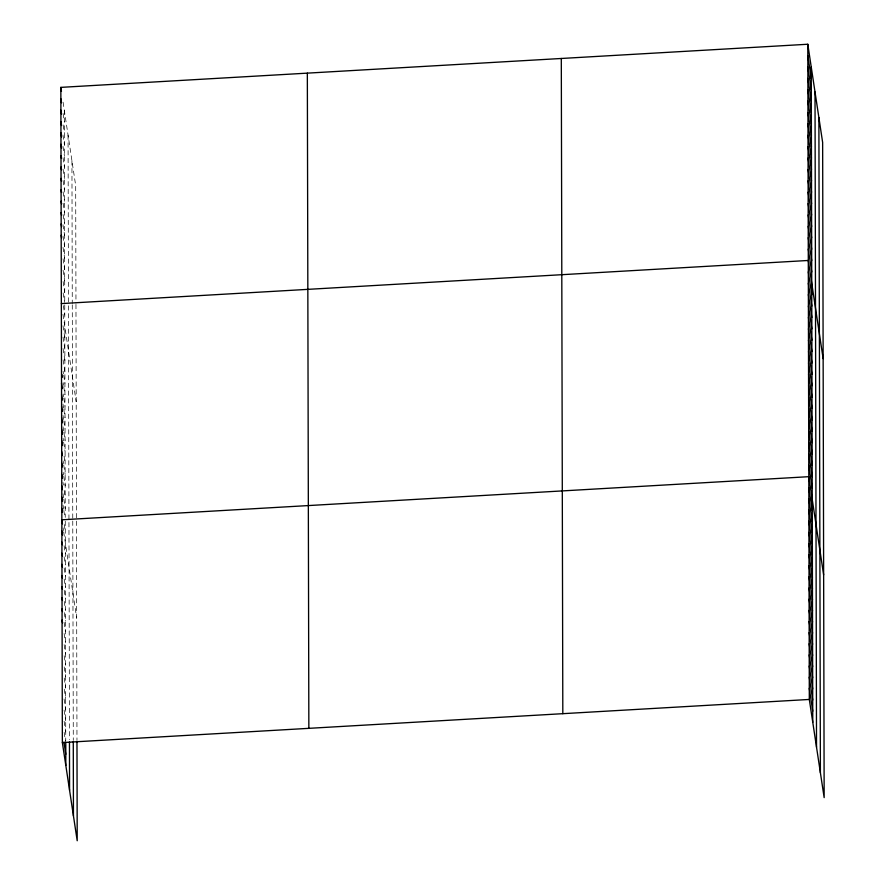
<?xml version="1.0" encoding="UTF-8"?>
<svg xmlns="http://www.w3.org/2000/svg" width="885" height="885" viewBox="0 0 885 885"><rect width="100%" height="100%" fill="white"/><g stroke="black" fill="none" stroke-linecap="round" stroke-linejoin="round"><path stroke-width="0.66" stroke-dasharray="4.42 3.32" d="M63.078 102.162L75.69 185.551L75.966 303.146M63.112 113.545L64.328 121.621M63.134 124.929L64.351 132.993M62.957 134.963L64.384 144.377M62.979 146.346L64.406 155.76M63.012 157.718L64.439 167.132M63.034 169.101L64.461 178.516M63.067 180.485L64.483 189.899M63.089 191.857L64.516 201.271M63.112 203.24L64.539 212.654M63.145 214.624L64.561 224.038M62.968 224.657L64.594 235.41M62.99 236.03L64.616 246.793M63.012 247.413L64.649 258.177M63.045 258.796L64.671 269.56M63.067 270.179L64.694 280.932M63.1 281.552L64.727 292.315M63.123 292.935L64.55 302.349M63.355 305.657L64.771 315.071M62.968 314.352L76.187 401.768M63.001 325.724L64.826 337.838M63.023 337.108L64.859 349.21M63.056 348.491L64.882 360.593M63.078 359.863L64.904 371.977M63.1 371.246L63.51 373.935M63.709 375.284L64.937 383.349M63.134 382.63L63.532 385.318M63.742 386.668L64.959 394.732M63.156 394.002L63.565 396.701M63.764 398.04L64.992 406.115M62.979 404.047L63.587 408.073M63.797 409.423L65.014 417.488M63.001 415.419L63.62 419.457M63.82 420.806L65.036 428.871M63.034 426.802L63.643 430.84M63.842 432.179L65.07 440.254M63.056 438.186L63.466 440.874M63.665 442.212L65.092 451.627M64.096 456.284L65.114 463.01M63.112 460.941L63.521 463.629M63.72 464.979L65.147 474.393M63.134 472.324L63.543 475.013M63.742 476.351L65.169 485.776M62.957 482.358L63.366 485.046M64.185 490.423L65.202 497.149M62.99 493.73L63.598 497.768M63.797 499.118L65.224 508.532M63.012 505.114L63.62 509.152M63.831 510.49L64.848 517.216M64.262 524.562L65.28 531.288M63.067 527.869L63.477 530.569M63.676 531.907L76.696 617.984M64.107 545.735L65.324 553.811M64.129 556.875L65.357 564.951M64.162 568.015L65.379 576.091M64.185 579.155L65.401 587.22M64.207 590.295L65.435 598.36M64.24 601.435L65.457 609.5M64.262 612.564L65.479 620.639M64.085 622.365L65.512 631.779M64.107 633.505L65.534 642.919M64.14 644.634L65.556 654.059M64.162 655.774L65.59 665.188M64.185 666.914L65.612 676.328M64.218 678.054L65.634 687.468M64.24 689.194L65.667 698.608M64.063 698.984L65.689 709.748M64.085 710.124L65.711 720.888M64.107 721.264L65.744 732.028M64.14 732.404L65.567 741.818M75.966 304.407L76.973 740.502M71.939 160.694L72.26 303.577M72.271 304.838L72.769 519.794M72.769 521.055L73.278 740.402M68.056 135.095L68.455 304.517M68.455 305.79L69.461 739.55M64.306 110.238L64.749 302.427M64.749 304.96L65.247 517.382M65.258 521.177L65.755 740.69"/><path stroke-width="1.33" d="M76.973 741.741L77.205 840.75L62.359 742.57L60.844 87.372L807.795 44.25L822.641 142.43L824.156 797.628L809.31 699.449L807.795 44.25M61.342 303.588L808.293 260.467L823.139 358.646M62.359 742.57L809.31 699.449M807.817 55.633L811.279 78.499M807.85 67.006L811.302 89.872M807.872 78.389L811.335 101.255M807.894 89.772L811.357 112.638M807.928 101.144L811.379 124.011M807.95 112.528L811.412 135.394M807.972 123.911L811.434 146.777M808.005 135.283L811.456 158.149M808.027 146.667L811.49 169.533M808.06 158.05L811.512 180.916M808.082 169.433L811.545 192.288M808.105 180.805L811.567 203.672M808.138 192.189L811.589 215.055M808.16 203.572L811.622 226.438M808.182 214.944L811.645 237.811M808.215 226.328L811.667 249.194M808.237 237.711L811.7 260.577M808.27 249.083L811.722 271.949M808.315 271.85L811.777 294.716M808.348 283.222L811.799 306.088M808.37 294.605L811.833 317.472M808.403 305.989L811.855 328.855M808.425 317.361L811.877 340.227M808.447 328.744L811.91 351.61M808.481 340.128L811.932 362.994M808.503 351.5L811.965 374.366M808.525 362.883L811.987 385.749M808.558 374.266L812.01 397.133M808.58 385.639L812.043 408.505M808.613 397.022L812.065 419.888M808.636 408.405L812.098 431.272M808.658 419.789L812.12 442.655M808.691 431.161L812.142 454.027M808.713 442.544L812.176 465.41M808.735 453.928L812.198 476.794M808.768 465.3L812.22 488.166M823.636 574.863L808.79 476.683L61.839 519.805L62.459 523.843M808.824 487.823L812.275 510.689M808.846 498.963L812.297 521.829M808.868 510.103L812.33 532.969M808.89 521.232L812.353 544.098M808.923 532.372L812.375 555.238M808.945 543.512L812.408 566.378M808.967 554.652L812.43 577.518M809.001 565.792L812.452 588.658M809.023 576.931L812.485 599.798M809.045 588.071L812.507 610.938M809.078 599.2L812.53 622.067M809.1 610.34L812.563 633.206M809.122 621.48L812.585 644.346M809.156 632.62L812.607 655.486M809.178 643.76L812.64 666.626M809.2 654.9L812.662 677.766M809.233 666.04L812.684 688.906M809.255 677.169L812.718 700.035M809.277 688.309L812.74 711.175M60.844 87.372L61.452 91.409M60.866 98.755L61.485 102.782M60.899 110.127L61.508 114.165M60.921 121.51L61.53 125.548M60.954 132.894L61.563 136.921M60.976 144.266L61.585 148.304M60.999 155.649L61.408 158.338M61.032 167.033L61.441 169.721M61.054 178.405L61.463 181.104M61.076 189.788L61.485 192.476M61.109 201.172L61.519 203.86M61.131 212.555L61.541 215.243M61.165 223.927L61.563 226.615M61.187 235.31L61.596 237.999M61.906 374.554L62.315 377.242M61.53 383.249L62.337 388.626M61.552 394.622L62.37 400.009M61.585 406.005L62.392 411.381M61.607 417.388L62.426 422.764M61.629 428.76L62.448 434.148M61.662 440.144L62.47 445.531M61.684 451.527L62.293 455.565M61.718 462.91L62.326 466.937M61.74 474.283L62.348 478.32M61.762 485.666L62.37 489.704M61.795 497.049L62.404 501.076M61.817 508.421L62.426 512.459M61.873 530.945L62.481 534.982M61.895 542.085L62.304 544.773M61.917 553.225L62.326 555.913M61.95 564.353L62.359 567.053M61.972 575.493L62.381 578.182M61.994 586.633L62.404 589.322M62.027 597.773L62.437 600.461M62.05 608.913L62.459 611.601M62.072 620.053L62.481 622.741M63.963 742.194L65.789 754.297M818.879 117.572L820.395 772.771M815.008 91.974L816.523 747.172M811.246 67.116L812.762 722.315M561.3 58.476L562.816 713.686M307.338 73.145L308.854 728.344M73.278 741.641L73.444 815.893M69.461 742.028L69.572 790.294M65.767 743.157L65.822 765.436"/></g></svg>
